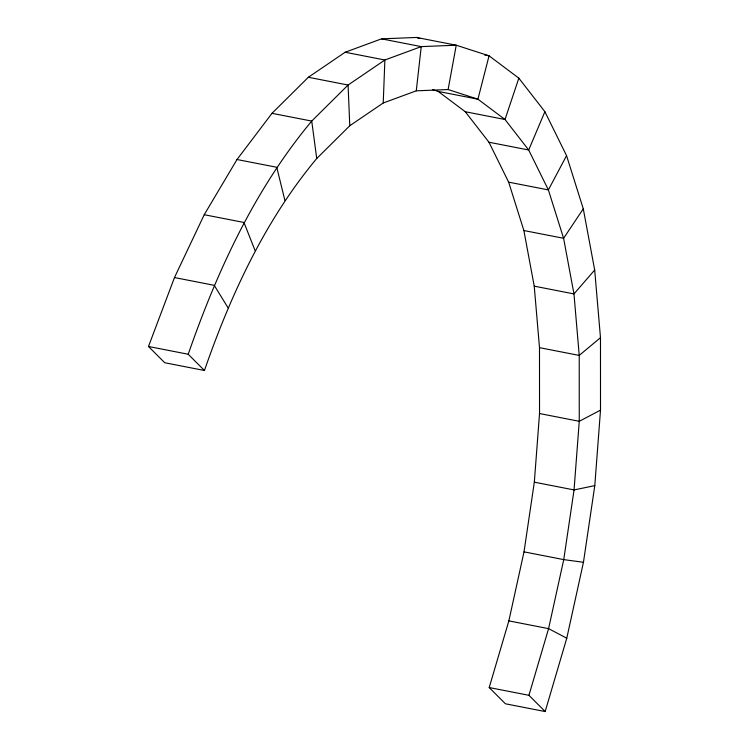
<?xml version="1.0" encoding="UTF-8"?>
<svg xmlns="http://www.w3.org/2000/svg" width="749" height="749" viewBox="0 0 749 749"><rect width="100%" height="100%" fill="white"/><g stroke="black" fill="none" stroke-linecap="round" stroke-linejoin="round"><path stroke-width="1.12" d="M316.733 158.516L349.774 125.738L383.226 102.987L384.883 60.004L421.238 46.616L456.244 45.212L489.05 55.81L518.842 78.158L544.888 111.704L566.553 155.623L583.284 208.831L594.687 270.014L600.483 337.677L600.511 410.143L594.79 485.633L583.452 562.284L566.768 638.214L545.169 711.55L505.435 703.788L489.209 687.545L508.852 620.884L524.019 551.854L534.327 482.169L539.533 413.542L539.495 347.658L534.234 286.155L523.869 230.533L508.655 182.157L488.966 142.235L465.279 111.741L438.202 91.425L432.679 89.637M383.226 102.987L416.275 90.826L421.238 46.616L381.503 38.854L345.149 52.243L308.345 77.269L272.009 113.324L237.012 159.518L204.234 214.71L174.48 277.551L148.489 346.487L164.714 362.731L204.44 370.493C230.767 294.703 265.015 220.524 316.733 158.516L311.734 121.076L348.079 85.03L384.883 60.004L345.149 52.243M416.275 90.826L448.108 89.543L456.244 45.212L416.519 37.45L381.503 38.854M545.169 711.55L528.944 695.306L548.586 628.636L563.744 559.615L574.052 489.93L579.258 421.303L579.23 355.419L573.968 293.917L563.594 238.285L548.38 189.918L528.691 149.997L505.013 119.503L477.928 99.186L448.108 89.543M518.842 78.158L505.013 119.503L465.279 111.741M204.44 370.493L188.214 354.249C217.173 270.885 254.847 189.291 311.734 121.076L272.009 113.324M544.888 111.704L528.691 149.997L488.966 142.235M566.553 155.623L548.38 189.918L508.655 182.157M583.284 208.831L563.594 238.294L523.869 230.533M594.687 270.014L573.968 293.917L534.234 286.155M600.483 337.677L579.23 355.419L539.495 347.658M600.511 410.143L579.258 421.303L539.533 413.542M594.79 485.633L574.052 489.93L534.327 482.169M583.452 562.284L563.744 559.615L524.019 551.854M484.509 54.93L489.05 55.81L477.928 99.186L438.202 91.425M308.345 77.269L348.079 85.03L349.774 125.738M237.012 159.518L276.746 167.27L284.92 200.517M204.234 214.71L243.968 222.472L255.128 250.69M174.48 277.551L214.214 285.313L228.071 307.82M148.489 346.487L188.214 354.249M508.852 620.884L548.586 628.636L566.768 638.214M489.209 687.545L528.944 695.306M416.519 37.45L419.796 38.508"/></g></svg>
